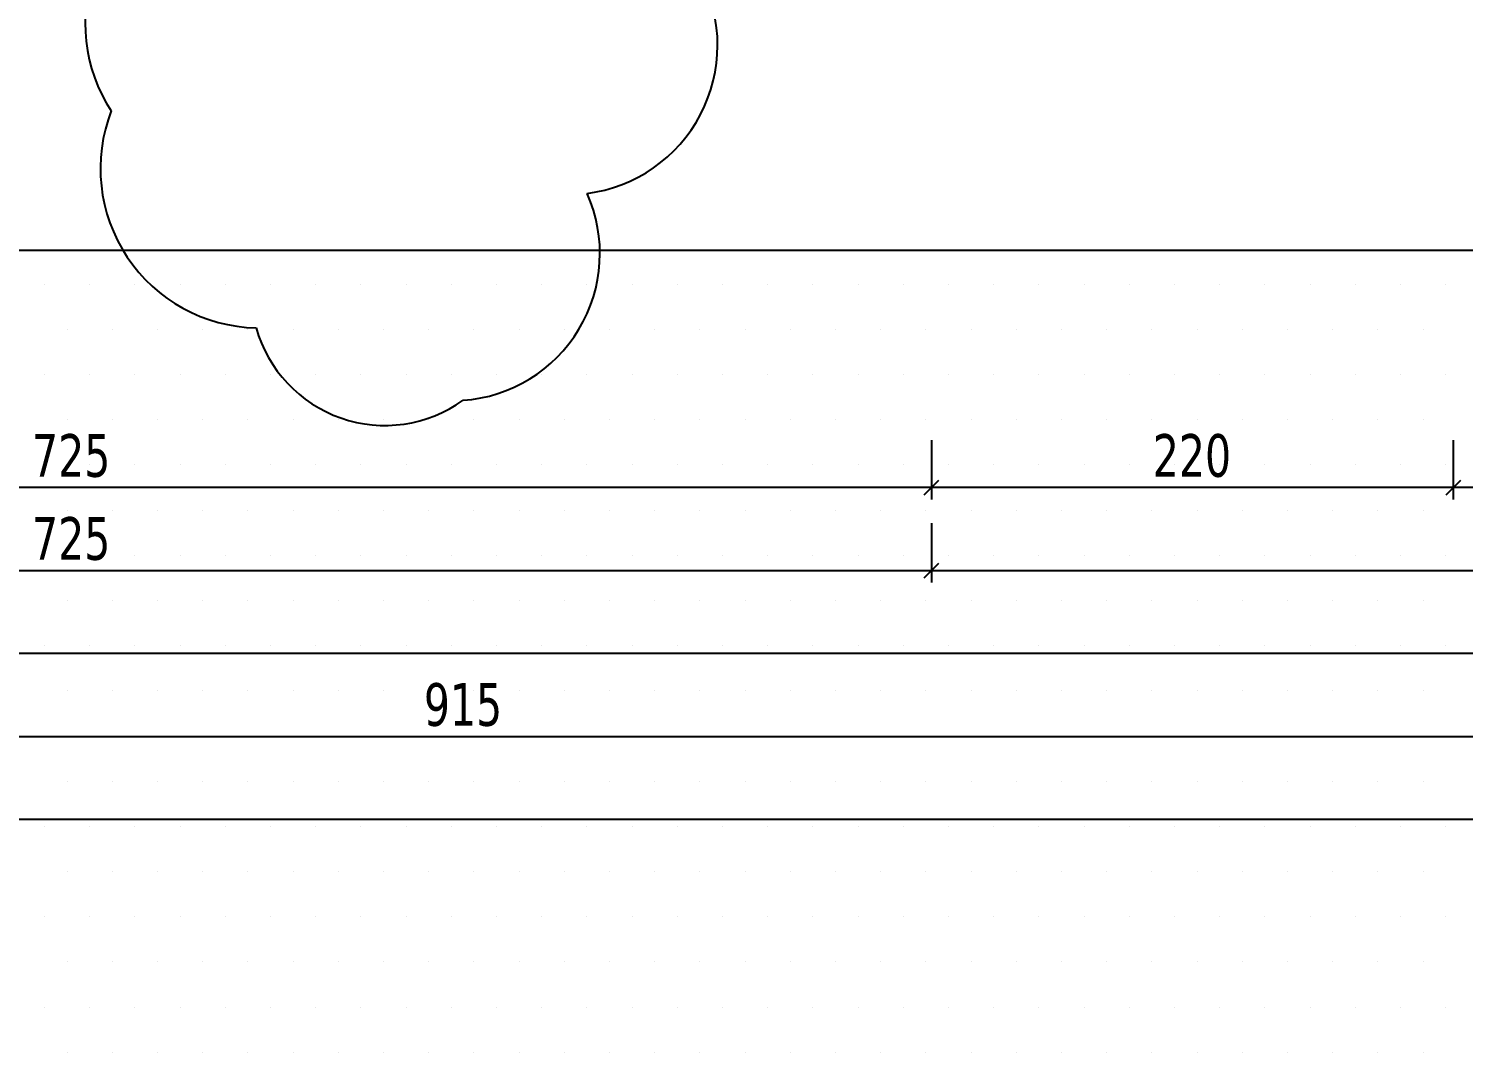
# Model space of a CAD drawing. Header units: millimetres. Extents: x 43168.9 to 43194.6, y -25545.1 to -25543.4.
# Drawn here: x 43171.6008 to 43171.7217, y -25544.6385 to -25544.5522 of the extents above; entities that cross this region are included whole.
import ezdxf

# ---------------------------------------------------------------- set-up
doc = ezdxf.new("R2010")
doc.units = ezdxf.units.MM
doc.header["$LTSCALE"] = 200
doc.layers.add('cim_sgh', color=7, linetype='Continuous', true_color=0x248f00)
for name, color, linetype in [('olcuaks_sgh', 41, 'Continuous'), ('olcudis_sgh', 185, 'Continuous'), ('vaziyet-01_sgh', 33, 'Continuous')]:
    doc.layers.add(name, color=color, linetype=linetype)
doc.styles.add('dim', font='VERDANA.TTF', dxfattribs={"width": 0.7})

msp = doc.modelspace()

# ---------------------------------------------------------------- linework, layer by layer
at = {"color": 0, "linetype": 'ByBlock', "lineweight": -2}
for p, q in [((43171.67748, -25544.59032), (43171.67628, -25544.59152)), ((43171.67628, -25544.59152), (43171.67748, -25544.59032)), ((43171.72148, -25544.59032), (43171.72028, -25544.59152)), ((43171.72028, -25544.59152), (43171.72148, -25544.59032)), ((43171.67628, -25544.59852), (43171.67748, -25544.59732)), ((43171.67748, -25544.59732), (43171.67628, -25544.59852))]:
    msp.add_line(p, q, dxfattribs=at)
for centre, radius, start, end in [((43171.61869, -25544.55188), 0.01314, 103.6214, 213.6214), ((43171.64625, -25544.55361), 0.01261, 277.3445, 27.3445), ((43171.62026, -25544.56403), 0.01343, 158.7009, 268.7009), ((43171.63653, -25544.57118), 0.01241, 274.026, 24.026), ((43171.63082, -25544.5744), 0.01128, 195.7173, 305.7173)]:
    msp.add_arc(centre, radius, start, end)
at = {"layer": 'cim_sgh'}
for p, q in [((43171.60212, -25544.57377), (43171.60212, -25544.57377)), ((43171.60593, -25544.57377), (43171.60593, -25544.57377)), ((43171.60974, -25544.57377), (43171.60974, -25544.57377)), ((43171.61355, -25544.57377), (43171.61355, -25544.57377)), ((43171.61736, -25544.57377), (43171.61736, -25544.57377)), ((43171.62117, -25544.57377), (43171.62117, -25544.57377)), ((43171.62498, -25544.57377), (43171.62498, -25544.57377)), ((43171.62879, -25544.57377), (43171.62879, -25544.57377)), ((43171.6326, -25544.57377), (43171.6326, -25544.57377)), ((43171.63641, -25544.57377), (43171.63641, -25544.57377)), ((43171.64022, -25544.57377), (43171.64022, -25544.57377)), ((43171.64403, -25544.57377), (43171.64403, -25544.57377)), ((43171.64784, -25544.57377), (43171.64784, -25544.57377)), ((43171.65165, -25544.57377), (43171.65165, -25544.57377)), ((43171.65546, -25544.57377), (43171.65546, -25544.57377)), ((43171.65927, -25544.57377), (43171.65927, -25544.57377)), ((43171.66308, -25544.57377), (43171.66308, -25544.57377)), ((43171.66689, -25544.57377), (43171.66689, -25544.57377)), ((43171.6707, -25544.57377), (43171.6707, -25544.57377)), ((43171.67451, -25544.57377), (43171.67451, -25544.57377)), ((43171.67832, -25544.57377), (43171.67832, -25544.57377)), ((43171.68213, -25544.57377), (43171.68213, -25544.57377)), ((43171.68594, -25544.57377), (43171.68594, -25544.57377)), ((43171.68975, -25544.57377), (43171.68975, -25544.57377)), ((43171.69356, -25544.57377), (43171.69356, -25544.57377)), ((43171.69737, -25544.57377), (43171.69737, -25544.57377)), ((43171.70118, -25544.57377), (43171.70118, -25544.57377)), ((43171.70499, -25544.57377), (43171.70499, -25544.57377)), ((43171.7088, -25544.57377), (43171.7088, -25544.57377)), ((43171.71261, -25544.57377), (43171.71261, -25544.57377)), ((43171.71642, -25544.57377), (43171.71642, -25544.57377)), ((43171.72023, -25544.57377), (43171.72023, -25544.57377)), ((43171.60403, -25544.57758), (43171.60403, -25544.57758)), ((43171.60784, -25544.57758), (43171.60784, -25544.57758)), ((43171.61165, -25544.57758), (43171.61165, -25544.57758)), ((43171.61546, -25544.57758), (43171.61546, -25544.57758)), ((43171.61927, -25544.57758), (43171.61927, -25544.57758)), ((43171.62308, -25544.57758), (43171.62308, -25544.57758)), ((43171.62689, -25544.57758), (43171.62689, -25544.57758)), ((43171.6307, -25544.57758), (43171.6307, -25544.57758)), ((43171.63451, -25544.57758), (43171.63451, -25544.57758)), ((43171.63832, -25544.57758), (43171.63832, -25544.57758)), ((43171.64213, -25544.57758), (43171.64213, -25544.57758)), ((43171.64594, -25544.57758), (43171.64594, -25544.57758)), ((43171.64975, -25544.57758), (43171.64975, -25544.57758)), ((43171.65356, -25544.57758), (43171.65356, -25544.57758)), ((43171.65737, -25544.57758), (43171.65737, -25544.57758)), ((43171.66118, -25544.57758), (43171.66118, -25544.57758)), ((43171.66499, -25544.57758), (43171.66499, -25544.57758)), ((43171.6688, -25544.57758), (43171.6688, -25544.57758)), ((43171.67261, -25544.57758), (43171.67261, -25544.57758)), ((43171.67642, -25544.57758), (43171.67642, -25544.57758)), ((43171.68023, -25544.57758), (43171.68023, -25544.57758)), ((43171.68404, -25544.57758), (43171.68404, -25544.57758)), ((43171.68785, -25544.57758), (43171.68785, -25544.57758)), ((43171.69166, -25544.57758), (43171.69166, -25544.57758)), ((43171.69547, -25544.57758), (43171.69547, -25544.57758)), ((43171.69928, -25544.57758), (43171.69928, -25544.57758)), ((43171.70309, -25544.57758), (43171.70309, -25544.57758)), ((43171.7069, -25544.57758), (43171.7069, -25544.57758)), ((43171.71071, -25544.57758), (43171.71071, -25544.57758)), ((43171.71452, -25544.57758), (43171.71452, -25544.57758)), ((43171.71833, -25544.57758), (43171.71833, -25544.57758)), ((43171.60212, -25544.58139), (43171.60212, -25544.58139)), ((43171.60593, -25544.58139), (43171.60593, -25544.58139)), ((43171.60974, -25544.58139), (43171.60974, -25544.58139)), ((43171.61355, -25544.58139), (43171.61355, -25544.58139)), ((43171.61736, -25544.58139), (43171.61736, -25544.58139)), ((43171.62117, -25544.58139), (43171.62117, -25544.58139)), ((43171.62498, -25544.58139), (43171.62498, -25544.58139)), ((43171.62879, -25544.58139), (43171.62879, -25544.58139)), ((43171.6326, -25544.58139), (43171.6326, -25544.58139)), ((43171.63641, -25544.58139), (43171.63641, -25544.58139)), ((43171.64022, -25544.58139), (43171.64022, -25544.58139)), ((43171.64403, -25544.58139), (43171.64403, -25544.58139)), ((43171.64784, -25544.58139), (43171.64784, -25544.58139)), ((43171.65165, -25544.58139), (43171.65165, -25544.58139)), ((43171.65546, -25544.58139), (43171.65546, -25544.58139)), ((43171.65927, -25544.58139), (43171.65927, -25544.58139)), ((43171.66308, -25544.58139), (43171.66308, -25544.58139)), ((43171.66689, -25544.58139), (43171.66689, -25544.58139)), ((43171.6707, -25544.58139), (43171.6707, -25544.58139)), ((43171.67451, -25544.58139), (43171.67451, -25544.58139)), ((43171.67832, -25544.58139), (43171.67832, -25544.58139)), ((43171.68213, -25544.58139), (43171.68213, -25544.58139)), ((43171.68594, -25544.58139), (43171.68594, -25544.58139)), ((43171.68975, -25544.58139), (43171.68975, -25544.58139)), ((43171.69356, -25544.58139), (43171.69356, -25544.58139)), ((43171.69737, -25544.58139), (43171.69737, -25544.58139)), ((43171.70118, -25544.58139), (43171.70118, -25544.58139)), ((43171.70499, -25544.58139), (43171.70499, -25544.58139)), ((43171.7088, -25544.58139), (43171.7088, -25544.58139)), ((43171.71261, -25544.58139), (43171.71261, -25544.58139)), ((43171.71642, -25544.58139), (43171.71642, -25544.58139)), ((43171.72023, -25544.58139), (43171.72023, -25544.58139)), ((43171.60403, -25544.5852), (43171.60403, -25544.5852)), ((43171.60784, -25544.5852), (43171.60784, -25544.5852)), ((43171.61165, -25544.5852), (43171.61165, -25544.5852)), ((43171.61546, -25544.5852), (43171.61546, -25544.5852)), ((43171.61927, -25544.5852), (43171.61927, -25544.5852)), ((43171.62308, -25544.5852), (43171.62308, -25544.5852)), ((43171.62689, -25544.5852), (43171.62689, -25544.5852)), ((43171.6307, -25544.5852), (43171.6307, -25544.5852)), ((43171.63451, -25544.5852), (43171.63451, -25544.5852)), ((43171.63832, -25544.5852), (43171.63832, -25544.5852)), ((43171.64213, -25544.5852), (43171.64213, -25544.5852)), ((43171.64594, -25544.5852), (43171.64594, -25544.5852)), ((43171.64975, -25544.5852), (43171.64975, -25544.5852)), ((43171.65356, -25544.5852), (43171.65356, -25544.5852)), ((43171.65737, -25544.5852), (43171.65737, -25544.5852)), ((43171.66118, -25544.5852), (43171.66118, -25544.5852)), ((43171.66499, -25544.5852), (43171.66499, -25544.5852)), ((43171.6688, -25544.5852), (43171.6688, -25544.5852)), ((43171.67261, -25544.5852), (43171.67261, -25544.5852)), ((43171.67642, -25544.5852), (43171.67642, -25544.5852)), ((43171.68023, -25544.5852), (43171.68023, -25544.5852)), ((43171.68404, -25544.5852), (43171.68404, -25544.5852)), ((43171.68785, -25544.5852), (43171.68785, -25544.5852)), ((43171.69166, -25544.5852), (43171.69166, -25544.5852)), ((43171.69547, -25544.5852), (43171.69547, -25544.5852)), ((43171.69928, -25544.5852), (43171.69928, -25544.5852)), ((43171.70309, -25544.5852), (43171.70309, -25544.5852)), ((43171.7069, -25544.5852), (43171.7069, -25544.5852)), ((43171.71071, -25544.5852), (43171.71071, -25544.5852)), ((43171.71452, -25544.5852), (43171.71452, -25544.5852)), ((43171.71833, -25544.5852), (43171.71833, -25544.5852)), ((43171.60212, -25544.58901), (43171.60212, -25544.58901)), ((43171.60593, -25544.58901), (43171.60593, -25544.58901)), ((43171.60974, -25544.58901), (43171.60974, -25544.58901)), ((43171.61355, -25544.58901), (43171.61355, -25544.58901)), ((43171.61736, -25544.58901), (43171.61736, -25544.58901)), ((43171.62117, -25544.58901), (43171.62117, -25544.58901)), ((43171.62498, -25544.58901), (43171.62498, -25544.58901)), ((43171.62879, -25544.58901), (43171.62879, -25544.58901)), ((43171.6326, -25544.58901), (43171.6326, -25544.58901)), ((43171.63641, -25544.58901), (43171.63641, -25544.58901)), ((43171.64022, -25544.58901), (43171.64022, -25544.58901)), ((43171.64403, -25544.58901), (43171.64403, -25544.58901)), ((43171.64784, -25544.58901), (43171.64784, -25544.58901)), ((43171.65165, -25544.58901), (43171.65165, -25544.58901)), ((43171.65546, -25544.58901), (43171.65546, -25544.58901)), ((43171.65927, -25544.58901), (43171.65927, -25544.58901)), ((43171.66308, -25544.58901), (43171.66308, -25544.58901)), ((43171.66689, -25544.58901), (43171.66689, -25544.58901)), ((43171.6707, -25544.58901), (43171.6707, -25544.58901)), ((43171.67451, -25544.58901), (43171.67451, -25544.58901)), ((43171.67832, -25544.58901), (43171.67832, -25544.58901)), ((43171.68213, -25544.58901), (43171.68213, -25544.58901)), ((43171.68594, -25544.58901), (43171.68594, -25544.58901)), ((43171.68975, -25544.58901), (43171.68975, -25544.58901)), ((43171.69356, -25544.58901), (43171.69356, -25544.58901)), ((43171.69737, -25544.58901), (43171.69737, -25544.58901)), ((43171.70118, -25544.58901), (43171.70118, -25544.58901)), ((43171.70499, -25544.58901), (43171.70499, -25544.58901)), ((43171.7088, -25544.58901), (43171.7088, -25544.58901)), ((43171.71261, -25544.58901), (43171.71261, -25544.58901)), ((43171.71642, -25544.58901), (43171.71642, -25544.58901)), ((43171.72023, -25544.58901), (43171.72023, -25544.58901)), ((43171.60403, -25544.59282), (43171.60403, -25544.59282)), ((43171.60784, -25544.59282), (43171.60784, -25544.59282)), ((43171.61165, -25544.59282), (43171.61165, -25544.59282)), ((43171.61546, -25544.59282), (43171.61546, -25544.59282)), ((43171.61927, -25544.59282), (43171.61927, -25544.59282)), ((43171.62308, -25544.59282), (43171.62308, -25544.59282)), ((43171.62689, -25544.59282), (43171.62689, -25544.59282)), ((43171.6307, -25544.59282), (43171.6307, -25544.59282)), ((43171.63451, -25544.59282), (43171.63451, -25544.59282)), ((43171.63832, -25544.59282), (43171.63832, -25544.59282)), ((43171.64213, -25544.59282), (43171.64213, -25544.59282)), ((43171.64594, -25544.59282), (43171.64594, -25544.59282)), ((43171.64975, -25544.59282), (43171.64975, -25544.59282)), ((43171.65356, -25544.59282), (43171.65356, -25544.59282)), ((43171.65737, -25544.59282), (43171.65737, -25544.59282)), ((43171.66118, -25544.59282), (43171.66118, -25544.59282)), ((43171.66499, -25544.59282), (43171.66499, -25544.59282)), ((43171.6688, -25544.59282), (43171.6688, -25544.59282)), ((43171.67261, -25544.59282), (43171.67261, -25544.59282)), ((43171.67642, -25544.59282), (43171.67642, -25544.59282)), ((43171.68023, -25544.59282), (43171.68023, -25544.59282)), ((43171.68404, -25544.59282), (43171.68404, -25544.59282)), ((43171.68785, -25544.59282), (43171.68785, -25544.59282)), ((43171.69166, -25544.59282), (43171.69166, -25544.59282)), ((43171.69547, -25544.59282), (43171.69547, -25544.59282)), ((43171.69928, -25544.59282), (43171.69928, -25544.59282)), ((43171.70309, -25544.59282), (43171.70309, -25544.59282)), ((43171.7069, -25544.59282), (43171.7069, -25544.59282)), ((43171.71071, -25544.59282), (43171.71071, -25544.59282)), ((43171.71452, -25544.59282), (43171.71452, -25544.59282)), ((43171.71833, -25544.59282), (43171.71833, -25544.59282)), ((43171.60212, -25544.59663), (43171.60212, -25544.59663)), ((43171.60593, -25544.59663), (43171.60593, -25544.59663)), ((43171.60974, -25544.59663), (43171.60974, -25544.59663)), ((43171.61355, -25544.59663), (43171.61355, -25544.59663)), ((43171.61736, -25544.59663), (43171.61736, -25544.59663)), ((43171.62117, -25544.59663), (43171.62117, -25544.59663)), ((43171.62498, -25544.59663), (43171.62498, -25544.59663)), ((43171.62879, -25544.59663), (43171.62879, -25544.59663)), ((43171.6326, -25544.59663), (43171.6326, -25544.59663)), ((43171.63641, -25544.59663), (43171.63641, -25544.59663)), ((43171.64022, -25544.59663), (43171.64022, -25544.59663)), ((43171.64403, -25544.59663), (43171.64403, -25544.59663)), ((43171.64784, -25544.59663), (43171.64784, -25544.59663)), ((43171.65165, -25544.59663), (43171.65165, -25544.59663)), ((43171.65546, -25544.59663), (43171.65546, -25544.59663)), ((43171.65927, -25544.59663), (43171.65927, -25544.59663)), ((43171.66308, -25544.59663), (43171.66308, -25544.59663)), ((43171.66689, -25544.59663), (43171.66689, -25544.59663)), ((43171.6707, -25544.59663), (43171.6707, -25544.59663)), ((43171.67451, -25544.59663), (43171.67451, -25544.59663)), ((43171.67832, -25544.59663), (43171.67832, -25544.59663)), ((43171.68213, -25544.59663), (43171.68213, -25544.59663)), ((43171.68594, -25544.59663), (43171.68594, -25544.59663)), ((43171.68975, -25544.59663), (43171.68975, -25544.59663)), ((43171.69356, -25544.59663), (43171.69356, -25544.59663)), ((43171.69737, -25544.59663), (43171.69737, -25544.59663)), ((43171.70118, -25544.59663), (43171.70118, -25544.59663)), ((43171.70499, -25544.59663), (43171.70499, -25544.59663)), ((43171.7088, -25544.59663), (43171.7088, -25544.59663)), ((43171.71261, -25544.59663), (43171.71261, -25544.59663)), ((43171.71642, -25544.59663), (43171.71642, -25544.59663)), ((43171.72023, -25544.59663), (43171.72023, -25544.59663)), ((43171.60403, -25544.60044), (43171.60403, -25544.60044)), ((43171.60784, -25544.60044), (43171.60784, -25544.60044)), ((43171.61165, -25544.60044), (43171.61165, -25544.60044)), ((43171.61546, -25544.60044), (43171.61546, -25544.60044)), ((43171.61927, -25544.60044), (43171.61927, -25544.60044)), ((43171.62308, -25544.60044), (43171.62308, -25544.60044)), ((43171.62689, -25544.60044), (43171.62689, -25544.60044)), ((43171.6307, -25544.60044), (43171.6307, -25544.60044)), ((43171.63451, -25544.60044), (43171.63451, -25544.60044)), ((43171.63832, -25544.60044), (43171.63832, -25544.60044)), ((43171.64213, -25544.60044), (43171.64213, -25544.60044)), ((43171.64594, -25544.60044), (43171.64594, -25544.60044)), ((43171.64975, -25544.60044), (43171.64975, -25544.60044)), ((43171.65356, -25544.60044), (43171.65356, -25544.60044)), ((43171.65737, -25544.60044), (43171.65737, -25544.60044)), ((43171.66118, -25544.60044), (43171.66118, -25544.60044)), ((43171.66499, -25544.60044), (43171.66499, -25544.60044)), ((43171.6688, -25544.60044), (43171.6688, -25544.60044)), ((43171.67261, -25544.60044), (43171.67261, -25544.60044)), ((43171.67642, -25544.60044), (43171.67642, -25544.60044)), ((43171.68023, -25544.60044), (43171.68023, -25544.60044)), ((43171.68404, -25544.60044), (43171.68404, -25544.60044)), ((43171.68785, -25544.60044), (43171.68785, -25544.60044)), ((43171.69166, -25544.60044), (43171.69166, -25544.60044)), ((43171.69547, -25544.60044), (43171.69547, -25544.60044)), ((43171.69928, -25544.60044), (43171.69928, -25544.60044)), ((43171.70309, -25544.60044), (43171.70309, -25544.60044)), ((43171.7069, -25544.60044), (43171.7069, -25544.60044)), ((43171.71071, -25544.60044), (43171.71071, -25544.60044)), ((43171.71452, -25544.60044), (43171.71452, -25544.60044)), ((43171.71833, -25544.60044), (43171.71833, -25544.60044)), ((43171.60212, -25544.60425), (43171.60212, -25544.60425)), ((43171.60593, -25544.60425), (43171.60593, -25544.60425)), ((43171.60974, -25544.60425), (43171.60974, -25544.60425)), ((43171.61355, -25544.60425), (43171.61355, -25544.60425)), ((43171.61736, -25544.60425), (43171.61736, -25544.60425)), ((43171.62117, -25544.60425), (43171.62117, -25544.60425)), ((43171.62498, -25544.60425), (43171.62498, -25544.60425)), ((43171.62879, -25544.60425), (43171.62879, -25544.60425)), ((43171.6326, -25544.60425), (43171.6326, -25544.60425)), ((43171.63641, -25544.60425), (43171.63641, -25544.60425)), ((43171.64022, -25544.60425), (43171.64022, -25544.60425)), ((43171.64403, -25544.60425), (43171.64403, -25544.60425)), ((43171.64784, -25544.60425), (43171.64784, -25544.60425)), ((43171.65165, -25544.60425), (43171.65165, -25544.60425)), ((43171.65546, -25544.60425), (43171.65546, -25544.60425)), ((43171.65927, -25544.60425), (43171.65927, -25544.60425)), ((43171.66308, -25544.60425), (43171.66308, -25544.60425)), ((43171.66689, -25544.60425), (43171.66689, -25544.60425)), ((43171.6707, -25544.60425), (43171.6707, -25544.60425)), ((43171.67451, -25544.60425), (43171.67451, -25544.60425)), ((43171.67832, -25544.60425), (43171.67832, -25544.60425)), ((43171.68213, -25544.60425), (43171.68213, -25544.60425)), ((43171.68594, -25544.60425), (43171.68594, -25544.60425)), ((43171.68975, -25544.60425), (43171.68975, -25544.60425)), ((43171.69356, -25544.60425), (43171.69356, -25544.60425)), ((43171.69737, -25544.60425), (43171.69737, -25544.60425)), ((43171.70118, -25544.60425), (43171.70118, -25544.60425)), ((43171.70499, -25544.60425), (43171.70499, -25544.60425)), ((43171.7088, -25544.60425), (43171.7088, -25544.60425)), ((43171.71261, -25544.60425), (43171.71261, -25544.60425)), ((43171.71642, -25544.60425), (43171.71642, -25544.60425)), ((43171.72023, -25544.60425), (43171.72023, -25544.60425)), ((43171.60403, -25544.60806), (43171.60403, -25544.60806)), ((43171.60784, -25544.60806), (43171.60784, -25544.60806)), ((43171.61165, -25544.60806), (43171.61165, -25544.60806)), ((43171.61546, -25544.60806), (43171.61546, -25544.60806)), ((43171.61927, -25544.60806), (43171.61927, -25544.60806)), ((43171.62308, -25544.60806), (43171.62308, -25544.60806)), ((43171.62689, -25544.60806), (43171.62689, -25544.60806)), ((43171.6307, -25544.60806), (43171.6307, -25544.60806)), ((43171.63451, -25544.60806), (43171.63451, -25544.60806)), ((43171.63832, -25544.60806), (43171.63832, -25544.60806)), ((43171.64213, -25544.60806), (43171.64213, -25544.60806)), ((43171.64594, -25544.60806), (43171.64594, -25544.60806)), ((43171.64975, -25544.60806), (43171.64975, -25544.60806)), ((43171.65356, -25544.60806), (43171.65356, -25544.60806)), ((43171.65737, -25544.60806), (43171.65737, -25544.60806)), ((43171.66118, -25544.60806), (43171.66118, -25544.60806)), ((43171.66499, -25544.60806), (43171.66499, -25544.60806)), ((43171.6688, -25544.60806), (43171.6688, -25544.60806)), ((43171.67261, -25544.60806), (43171.67261, -25544.60806)), ((43171.67642, -25544.60806), (43171.67642, -25544.60806)), ((43171.68023, -25544.60806), (43171.68023, -25544.60806)), ((43171.68404, -25544.60806), (43171.68404, -25544.60806)), ((43171.68785, -25544.60806), (43171.68785, -25544.60806)), ((43171.69166, -25544.60806), (43171.69166, -25544.60806)), ((43171.69547, -25544.60806), (43171.69547, -25544.60806)), ((43171.69928, -25544.60806), (43171.69928, -25544.60806)), ((43171.70309, -25544.60806), (43171.70309, -25544.60806)), ((43171.7069, -25544.60806), (43171.7069, -25544.60806)), ((43171.71071, -25544.60806), (43171.71071, -25544.60806)), ((43171.71452, -25544.60806), (43171.71452, -25544.60806)), ((43171.71833, -25544.60806), (43171.71833, -25544.60806)), ((43171.60212, -25544.61187), (43171.60212, -25544.61187)), ((43171.60593, -25544.61187), (43171.60593, -25544.61187)), ((43171.60974, -25544.61187), (43171.60974, -25544.61187)), ((43171.61355, -25544.61187), (43171.61355, -25544.61187)), ((43171.61736, -25544.61187), (43171.61736, -25544.61187)), ((43171.62117, -25544.61187), (43171.62117, -25544.61187)), ((43171.62498, -25544.61187), (43171.62498, -25544.61187)), ((43171.62879, -25544.61187), (43171.62879, -25544.61187)), ((43171.6326, -25544.61187), (43171.6326, -25544.61187)), ((43171.63641, -25544.61187), (43171.63641, -25544.61187)), ((43171.64022, -25544.61187), (43171.64022, -25544.61187)), ((43171.64403, -25544.61187), (43171.64403, -25544.61187)), ((43171.64784, -25544.61187), (43171.64784, -25544.61187)), ((43171.65165, -25544.61187), (43171.65165, -25544.61187)), ((43171.65546, -25544.61187), (43171.65546, -25544.61187)), ((43171.65927, -25544.61187), (43171.65927, -25544.61187)), ((43171.66308, -25544.61187), (43171.66308, -25544.61187)), ((43171.66689, -25544.61187), (43171.66689, -25544.61187)), ((43171.6707, -25544.61187), (43171.6707, -25544.61187)), ((43171.67451, -25544.61187), (43171.67451, -25544.61187)), ((43171.67832, -25544.61187), (43171.67832, -25544.61187)), ((43171.68213, -25544.61187), (43171.68213, -25544.61187)), ((43171.68594, -25544.61187), (43171.68594, -25544.61187)), ((43171.68975, -25544.61187), (43171.68975, -25544.61187)), ((43171.69356, -25544.61187), (43171.69356, -25544.61187)), ((43171.69737, -25544.61187), (43171.69737, -25544.61187)), ((43171.70118, -25544.61187), (43171.70118, -25544.61187)), ((43171.70499, -25544.61187), (43171.70499, -25544.61187)), ((43171.7088, -25544.61187), (43171.7088, -25544.61187)), ((43171.71261, -25544.61187), (43171.71261, -25544.61187)), ((43171.71642, -25544.61187), (43171.71642, -25544.61187)), ((43171.72023, -25544.61187), (43171.72023, -25544.61187)), ((43171.60403, -25544.61568), (43171.60403, -25544.61568)), ((43171.60784, -25544.61568), (43171.60784, -25544.61568)), ((43171.61165, -25544.61568), (43171.61165, -25544.61568)), ((43171.61546, -25544.61568), (43171.61546, -25544.61568)), ((43171.61927, -25544.61568), (43171.61927, -25544.61568)), ((43171.62308, -25544.61568), (43171.62308, -25544.61568)), ((43171.62689, -25544.61568), (43171.62689, -25544.61568)), ((43171.6307, -25544.61568), (43171.6307, -25544.61568)), ((43171.63451, -25544.61568), (43171.63451, -25544.61568)), ((43171.63832, -25544.61568), (43171.63832, -25544.61568)), ((43171.64213, -25544.61568), (43171.64213, -25544.61568)), ((43171.64594, -25544.61568), (43171.64594, -25544.61568)), ((43171.64975, -25544.61568), (43171.64975, -25544.61568)), ((43171.65356, -25544.61568), (43171.65356, -25544.61568)), ((43171.65737, -25544.61568), (43171.65737, -25544.61568)), ((43171.66118, -25544.61568), (43171.66118, -25544.61568)), ((43171.66499, -25544.61568), (43171.66499, -25544.61568)), ((43171.6688, -25544.61568), (43171.6688, -25544.61568)), ((43171.67261, -25544.61568), (43171.67261, -25544.61568)), ((43171.67642, -25544.61568), (43171.67642, -25544.61568)), ((43171.68023, -25544.61568), (43171.68023, -25544.61568)), ((43171.68404, -25544.61568), (43171.68404, -25544.61568)), ((43171.68785, -25544.61568), (43171.68785, -25544.61568)), ((43171.69166, -25544.61568), (43171.69166, -25544.61568)), ((43171.69547, -25544.61568), (43171.69547, -25544.61568)), ((43171.69928, -25544.61568), (43171.69928, -25544.61568)), ((43171.70309, -25544.61568), (43171.70309, -25544.61568)), ((43171.7069, -25544.61568), (43171.7069, -25544.61568)), ((43171.71071, -25544.61568), (43171.71071, -25544.61568)), ((43171.71452, -25544.61568), (43171.71452, -25544.61568)), ((43171.71833, -25544.61568), (43171.71833, -25544.61568)), ((43171.60212, -25544.61949), (43171.60212, -25544.61949)), ((43171.60593, -25544.61949), (43171.60593, -25544.61949)), ((43171.60974, -25544.61949), (43171.60974, -25544.61949)), ((43171.61355, -25544.61949), (43171.61355, -25544.61949)), ((43171.61736, -25544.61949), (43171.61736, -25544.61949)), ((43171.62117, -25544.61949), (43171.62117, -25544.61949)), ((43171.62498, -25544.61949), (43171.62498, -25544.61949)), ((43171.62879, -25544.61949), (43171.62879, -25544.61949)), ((43171.6326, -25544.61949), (43171.6326, -25544.61949)), ((43171.63641, -25544.61949), (43171.63641, -25544.61949)), ((43171.64022, -25544.61949), (43171.64022, -25544.61949)), ((43171.64403, -25544.61949), (43171.64403, -25544.61949)), ((43171.64784, -25544.61949), (43171.64784, -25544.61949)), ((43171.65165, -25544.61949), (43171.65165, -25544.61949)), ((43171.65546, -25544.61949), (43171.65546, -25544.61949)), ((43171.65927, -25544.61949), (43171.65927, -25544.61949)), ((43171.66308, -25544.61949), (43171.66308, -25544.61949)), ((43171.66689, -25544.61949), (43171.66689, -25544.61949)), ((43171.6707, -25544.61949), (43171.6707, -25544.61949)), ((43171.67451, -25544.61949), (43171.67451, -25544.61949)), ((43171.67832, -25544.61949), (43171.67832, -25544.61949)), ((43171.68213, -25544.61949), (43171.68213, -25544.61949)), ((43171.68594, -25544.61949), (43171.68594, -25544.61949)), ((43171.68975, -25544.61949), (43171.68975, -25544.61949)), ((43171.69356, -25544.61949), (43171.69356, -25544.61949)), ((43171.69737, -25544.61949), (43171.69737, -25544.61949)), ((43171.70118, -25544.61949), (43171.70118, -25544.61949)), ((43171.70499, -25544.61949), (43171.70499, -25544.61949)), ((43171.7088, -25544.61949), (43171.7088, -25544.61949)), ((43171.71261, -25544.61949), (43171.71261, -25544.61949)), ((43171.71642, -25544.61949), (43171.71642, -25544.61949)), ((43171.72023, -25544.61949), (43171.72023, -25544.61949)), ((43171.60403, -25544.6233), (43171.60403, -25544.6233)), ((43171.60784, -25544.6233), (43171.60784, -25544.6233)), ((43171.61165, -25544.6233), (43171.61165, -25544.6233)), ((43171.61546, -25544.6233), (43171.61546, -25544.6233)), ((43171.61927, -25544.6233), (43171.61927, -25544.6233)), ((43171.62308, -25544.6233), (43171.62308, -25544.6233)), ((43171.62689, -25544.6233), (43171.62689, -25544.6233)), ((43171.6307, -25544.6233), (43171.6307, -25544.6233)), ((43171.63451, -25544.6233), (43171.63451, -25544.6233)), ((43171.63832, -25544.6233), (43171.63832, -25544.6233)), ((43171.64213, -25544.6233), (43171.64213, -25544.6233)), ((43171.64594, -25544.6233), (43171.64594, -25544.6233)), ((43171.64975, -25544.6233), (43171.64975, -25544.6233)), ((43171.65356, -25544.6233), (43171.65356, -25544.6233)), ((43171.65737, -25544.6233), (43171.65737, -25544.6233)), ((43171.66118, -25544.6233), (43171.66118, -25544.6233)), ((43171.66499, -25544.6233), (43171.66499, -25544.6233)), ((43171.6688, -25544.6233), (43171.6688, -25544.6233)), ((43171.67261, -25544.6233), (43171.67261, -25544.6233)), ((43171.67642, -25544.6233), (43171.67642, -25544.6233)), ((43171.68023, -25544.6233), (43171.68023, -25544.6233)), ((43171.68404, -25544.6233), (43171.68404, -25544.6233)), ((43171.68785, -25544.6233), (43171.68785, -25544.6233)), ((43171.69166, -25544.6233), (43171.69166, -25544.6233)), ((43171.69547, -25544.6233), (43171.69547, -25544.6233)), ((43171.69928, -25544.6233), (43171.69928, -25544.6233)), ((43171.70309, -25544.6233), (43171.70309, -25544.6233)), ((43171.7069, -25544.6233), (43171.7069, -25544.6233)), ((43171.71071, -25544.6233), (43171.71071, -25544.6233)), ((43171.71452, -25544.6233), (43171.71452, -25544.6233)), ((43171.71833, -25544.6233), (43171.71833, -25544.6233)), ((43171.60212, -25544.62711), (43171.60212, -25544.62711)), ((43171.60593, -25544.62711), (43171.60593, -25544.62711)), ((43171.60974, -25544.62711), (43171.60974, -25544.62711)), ((43171.61355, -25544.62711), (43171.61355, -25544.62711)), ((43171.61736, -25544.62711), (43171.61736, -25544.62711)), ((43171.62117, -25544.62711), (43171.62117, -25544.62711)), ((43171.62498, -25544.62711), (43171.62498, -25544.62711)), ((43171.62879, -25544.62711), (43171.62879, -25544.62711)), ((43171.6326, -25544.62711), (43171.6326, -25544.62711)), ((43171.63641, -25544.62711), (43171.63641, -25544.62711)), ((43171.64022, -25544.62711), (43171.64022, -25544.62711)), ((43171.64403, -25544.62711), (43171.64403, -25544.62711)), ((43171.64784, -25544.62711), (43171.64784, -25544.62711)), ((43171.65165, -25544.62711), (43171.65165, -25544.62711)), ((43171.65546, -25544.62711), (43171.65546, -25544.62711)), ((43171.65927, -25544.62711), (43171.65927, -25544.62711)), ((43171.66308, -25544.62711), (43171.66308, -25544.62711)), ((43171.66689, -25544.62711), (43171.66689, -25544.62711)), ((43171.6707, -25544.62711), (43171.6707, -25544.62711)), ((43171.67451, -25544.62711), (43171.67451, -25544.62711)), ((43171.67832, -25544.62711), (43171.67832, -25544.62711)), ((43171.68213, -25544.62711), (43171.68213, -25544.62711)), ((43171.68594, -25544.62711), (43171.68594, -25544.62711)), ((43171.68975, -25544.62711), (43171.68975, -25544.62711)), ((43171.69356, -25544.62711), (43171.69356, -25544.62711)), ((43171.69737, -25544.62711), (43171.69737, -25544.62711)), ((43171.70118, -25544.62711), (43171.70118, -25544.62711)), ((43171.70499, -25544.62711), (43171.70499, -25544.62711)), ((43171.7088, -25544.62711), (43171.7088, -25544.62711)), ((43171.71261, -25544.62711), (43171.71261, -25544.62711)), ((43171.71642, -25544.62711), (43171.71642, -25544.62711)), ((43171.72023, -25544.62711), (43171.72023, -25544.62711)), ((43171.60403, -25544.63092), (43171.60403, -25544.63092)), ((43171.60784, -25544.63092), (43171.60784, -25544.63092)), ((43171.61165, -25544.63092), (43171.61165, -25544.63092)), ((43171.61546, -25544.63092), (43171.61546, -25544.63092)), ((43171.61927, -25544.63092), (43171.61927, -25544.63092)), ((43171.62308, -25544.63092), (43171.62308, -25544.63092)), ((43171.62689, -25544.63092), (43171.62689, -25544.63092)), ((43171.6307, -25544.63092), (43171.6307, -25544.63092)), ((43171.63451, -25544.63092), (43171.63451, -25544.63092)), ((43171.63832, -25544.63092), (43171.63832, -25544.63092)), ((43171.64213, -25544.63092), (43171.64213, -25544.63092)), ((43171.64594, -25544.63092), (43171.64594, -25544.63092)), ((43171.64975, -25544.63092), (43171.64975, -25544.63092)), ((43171.65356, -25544.63092), (43171.65356, -25544.63092)), ((43171.65737, -25544.63092), (43171.65737, -25544.63092)), ((43171.66118, -25544.63092), (43171.66118, -25544.63092)), ((43171.66499, -25544.63092), (43171.66499, -25544.63092)), ((43171.6688, -25544.63092), (43171.6688, -25544.63092)), ((43171.67261, -25544.63092), (43171.67261, -25544.63092)), ((43171.67642, -25544.63092), (43171.67642, -25544.63092)), ((43171.68023, -25544.63092), (43171.68023, -25544.63092)), ((43171.68404, -25544.63092), (43171.68404, -25544.63092)), ((43171.68785, -25544.63092), (43171.68785, -25544.63092)), ((43171.69166, -25544.63092), (43171.69166, -25544.63092)), ((43171.69547, -25544.63092), (43171.69547, -25544.63092)), ((43171.69928, -25544.63092), (43171.69928, -25544.63092)), ((43171.70309, -25544.63092), (43171.70309, -25544.63092)), ((43171.7069, -25544.63092), (43171.7069, -25544.63092)), ((43171.71071, -25544.63092), (43171.71071, -25544.63092)), ((43171.71452, -25544.63092), (43171.71452, -25544.63092)), ((43171.71833, -25544.63092), (43171.71833, -25544.63092)), ((43171.60212, -25544.63473), (43171.60212, -25544.63473)), ((43171.60593, -25544.63473), (43171.60593, -25544.63473)), ((43171.60974, -25544.63473), (43171.60974, -25544.63473)), ((43171.61355, -25544.63473), (43171.61355, -25544.63473)), ((43171.61736, -25544.63473), (43171.61736, -25544.63473)), ((43171.62117, -25544.63473), (43171.62117, -25544.63473)), ((43171.62498, -25544.63473), (43171.62498, -25544.63473)), ((43171.62879, -25544.63473), (43171.62879, -25544.63473)), ((43171.6326, -25544.63473), (43171.6326, -25544.63473)), ((43171.63641, -25544.63473), (43171.63641, -25544.63473)), ((43171.64022, -25544.63473), (43171.64022, -25544.63473)), ((43171.64403, -25544.63473), (43171.64403, -25544.63473)), ((43171.64784, -25544.63473), (43171.64784, -25544.63473)), ((43171.65165, -25544.63473), (43171.65165, -25544.63473)), ((43171.65546, -25544.63473), (43171.65546, -25544.63473)), ((43171.65927, -25544.63473), (43171.65927, -25544.63473)), ((43171.66308, -25544.63473), (43171.66308, -25544.63473)), ((43171.66689, -25544.63473), (43171.66689, -25544.63473)), ((43171.6707, -25544.63473), (43171.6707, -25544.63473)), ((43171.67451, -25544.63473), (43171.67451, -25544.63473)), ((43171.67832, -25544.63473), (43171.67832, -25544.63473)), ((43171.68213, -25544.63473), (43171.68213, -25544.63473)), ((43171.68594, -25544.63473), (43171.68594, -25544.63473)), ((43171.68975, -25544.63473), (43171.68975, -25544.63473)), ((43171.69356, -25544.63473), (43171.69356, -25544.63473)), ((43171.69737, -25544.63473), (43171.69737, -25544.63473)), ((43171.70118, -25544.63473), (43171.70118, -25544.63473)), ((43171.70499, -25544.63473), (43171.70499, -25544.63473)), ((43171.7088, -25544.63473), (43171.7088, -25544.63473)), ((43171.71261, -25544.63473), (43171.71261, -25544.63473)), ((43171.71642, -25544.63473), (43171.71642, -25544.63473)), ((43171.72023, -25544.63473), (43171.72023, -25544.63473)), ((43171.60403, -25544.63854), (43171.60403, -25544.63854)), ((43171.60784, -25544.63854), (43171.60784, -25544.63854)), ((43171.61165, -25544.63854), (43171.61165, -25544.63854)), ((43171.61546, -25544.63854), (43171.61546, -25544.63854)), ((43171.61927, -25544.63854), (43171.61927, -25544.63854)), ((43171.62308, -25544.63854), (43171.62308, -25544.63854)), ((43171.62689, -25544.63854), (43171.62689, -25544.63854)), ((43171.6307, -25544.63854), (43171.6307, -25544.63854)), ((43171.63451, -25544.63854), (43171.63451, -25544.63854)), ((43171.63832, -25544.63854), (43171.63832, -25544.63854)), ((43171.64213, -25544.63854), (43171.64213, -25544.63854)), ((43171.64594, -25544.63854), (43171.64594, -25544.63854)), ((43171.64975, -25544.63854), (43171.64975, -25544.63854)), ((43171.65356, -25544.63854), (43171.65356, -25544.63854)), ((43171.65737, -25544.63854), (43171.65737, -25544.63854)), ((43171.66118, -25544.63854), (43171.66118, -25544.63854)), ((43171.66499, -25544.63854), (43171.66499, -25544.63854)), ((43171.6688, -25544.63854), (43171.6688, -25544.63854)), ((43171.67261, -25544.63854), (43171.67261, -25544.63854)), ((43171.67642, -25544.63854), (43171.67642, -25544.63854)), ((43171.68023, -25544.63854), (43171.68023, -25544.63854)), ((43171.68404, -25544.63854), (43171.68404, -25544.63854)), ((43171.68785, -25544.63854), (43171.68785, -25544.63854)), ((43171.69166, -25544.63854), (43171.69166, -25544.63854)), ((43171.69547, -25544.63854), (43171.69547, -25544.63854)), ((43171.69928, -25544.63854), (43171.69928, -25544.63854)), ((43171.70309, -25544.63854), (43171.70309, -25544.63854)), ((43171.7069, -25544.63854), (43171.7069, -25544.63854)), ((43171.71071, -25544.63854), (43171.71071, -25544.63854)), ((43171.71452, -25544.63854), (43171.71452, -25544.63854)), ((43171.71833, -25544.63854), (43171.71833, -25544.63854))]:
    msp.add_line(p, q, dxfattribs=at)
at = {"layer": 'olcuaks_sgh'}
for p, q in [((43171.54563, -25544.61192), (43171.72913, -25544.61192)), ((43172.20013, -25544.61892), (43171.53163, -25544.61892))]:
    msp.add_line(p, q, dxfattribs=at)
at = {"layer": 'olcudis_sgh'}
for p, q in [((43171.67688, -25544.58692), (43171.67688, -25544.59192)), ((43171.67688, -25544.58692), (43171.67688, -25544.59192)), ((43171.72088, -25544.58692), (43171.72088, -25544.59192)), ((43171.72088, -25544.58692), (43171.72088, -25544.59192)), ((43171.67713, -25544.59092), (43171.53163, -25544.59092)), ((43171.72113, -25544.59092), (43171.67663, -25544.59092)), ((43171.76913, -25544.59092), (43171.72063, -25544.59092)), ((43171.67688, -25544.59392), (43171.67688, -25544.59892)), ((43171.67688, -25544.59392), (43171.67688, -25544.59892)), ((43171.53163, -25544.59792), (43171.67713, -25544.59792)), ((43171.67663, -25544.59792), (43171.96313, -25544.59792)), ((43172.20013, -25544.60492), (43171.53163, -25544.60492))]:
    msp.add_line(p, q, dxfattribs=at)
at = {"layer": 'vaziyet-01_sgh'}
msp.add_line((43171.76488, -25544.57092), (43171.51188, -25544.57092), dxfattribs=at)

# ---------------------------------------------------------------- texts
at = {"layer": 'olcuaks_sgh', "color": 2, "style": 'dim', "width": 0.7}
msp.add_text('915', height=0.0036, dxfattribs=at).set_placement((43171.6341, -25544.61101))
at = {"layer": 'olcudis_sgh', "color": 2, "style": 'dim', "width": 0.7}
for s, p in [('725', (43171.60107, -25544.59001)), ('220', (43171.69555, -25544.59001)), ('725', (43171.60107, -25544.59701))]:
    msp.add_text(s, height=0.0036, dxfattribs=at).set_placement(p)

doc.saveas('drawing.dxf')
